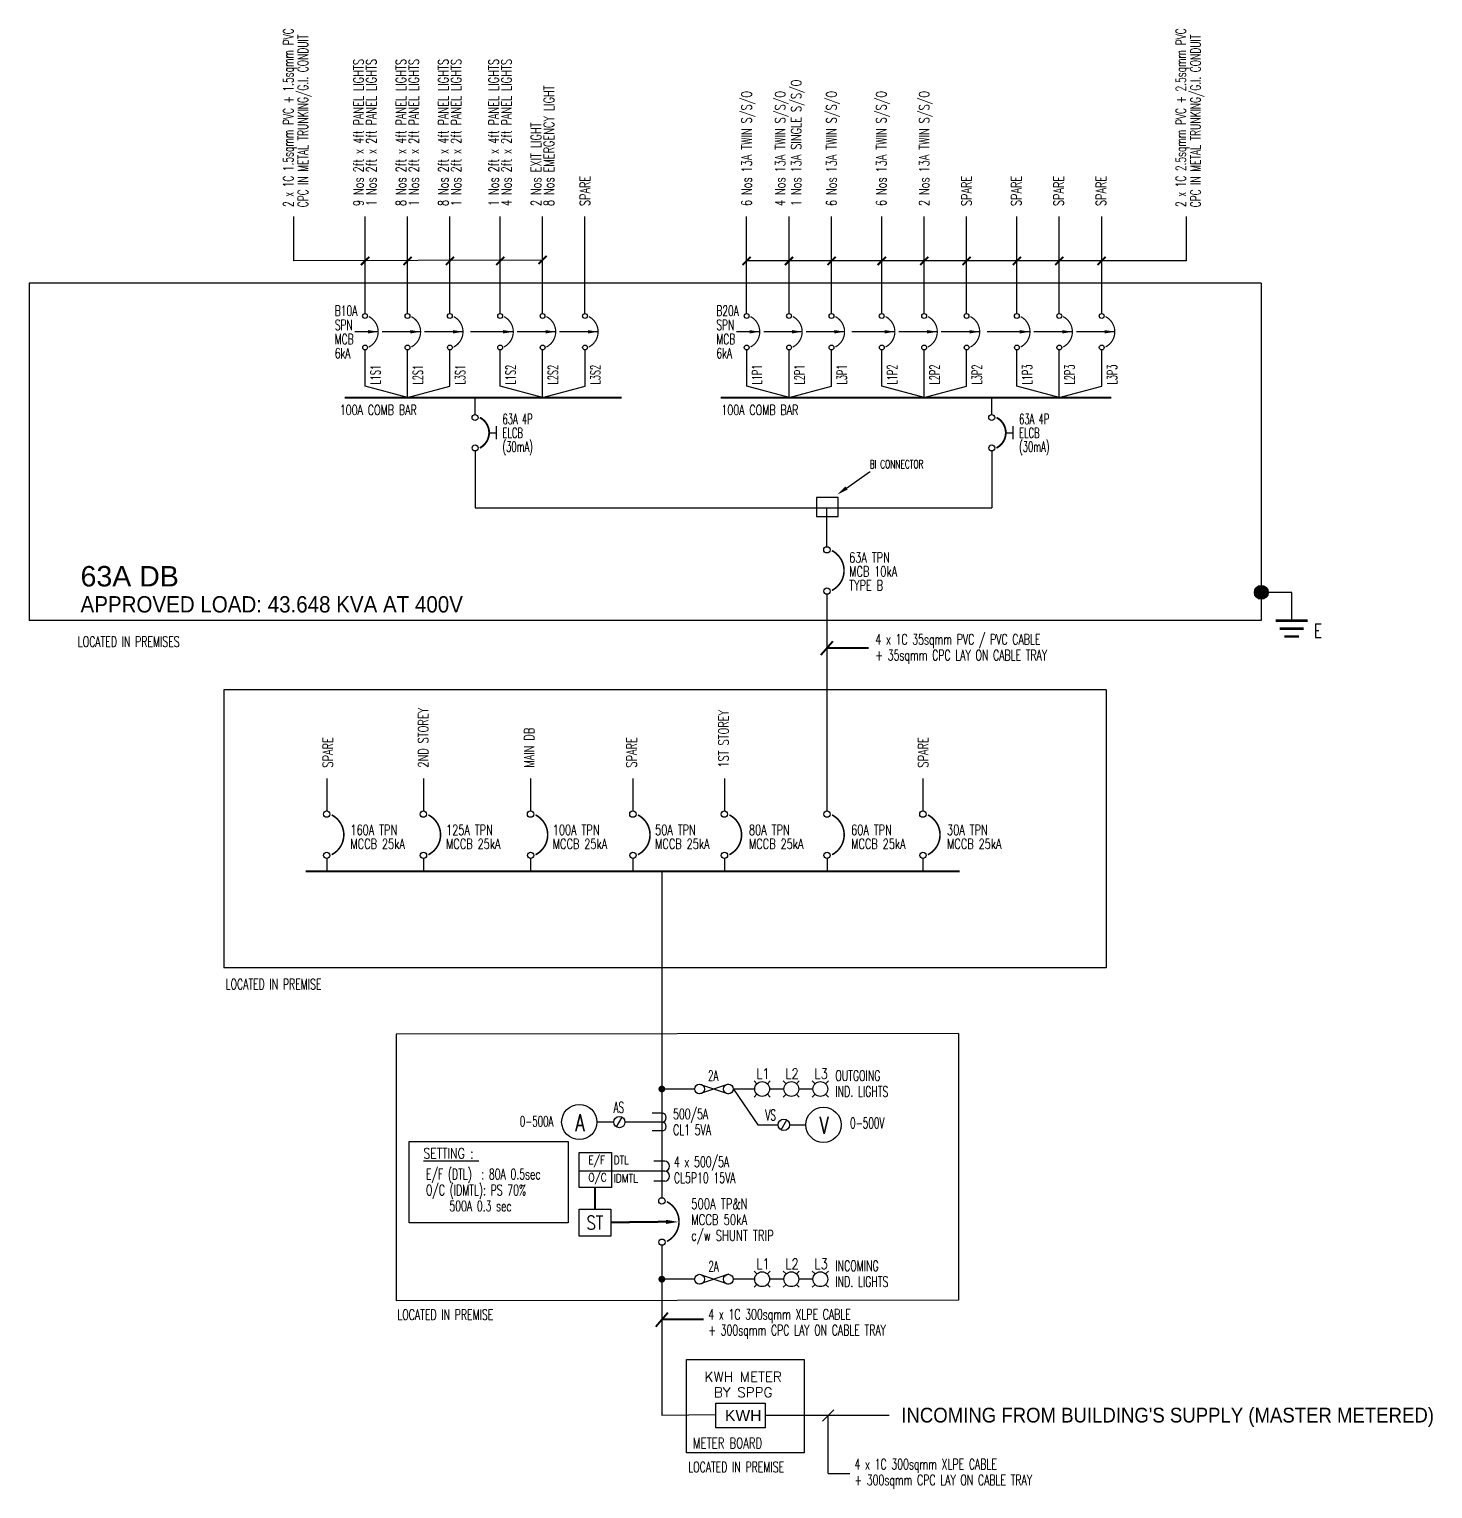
# Model space of a CAD drawing. Header units: millimetres. Extents: x 16251 to 284555, y 9213 to 36092.
# Drawn here: x 87205 to 111265, y 9213 to 34231 of the extents above; entities that cross this region are included whole.
import ezdxf
from ezdxf import colors
from ezdxf.entities.mleader import LeaderData, LeaderLine
from ezdxf.lldxf.tags import DXFTag
from ezdxf.math import Vec2, Vec3

# ---------------------------------------------------------------- set-up
doc = ezdxf.new("R2010")
doc.units = ezdxf.units.MM
doc.linetypes.add('DASHED', pattern=[0.75, 0.5, -0.25])
doc.linetypes.add('HIDDEN', pattern=[0.375, 0.25, -0.125])
for name, color, linetype in [('E-_-------_R-', 2, 'Continuous'), ('E-SLD-FRAME', 6, 'Continuous'), ('E-SLD-LEGENDF', 2, 'Continuous'), ('E-SLD-T1', 2, 'Continuous'), ('SLD', 2, 'Continuous'), ('SLD-LINE', 7, 'Continuous'), ('SLD-TXT', 7, 'Continuous'), ('TXT', 7, 'Continuous')]:
    doc.layers.add(name, color=color, linetype=linetype)
doc.styles.add('ARIAL', font='arial.ttf')
doc.styles.add('ROMANS', font='romans.shx', dxfattribs={"width": 0.8})
doc.styles.add('simplex', font='simplex.shx', dxfattribs={"width": 0.7})
doc.styles.add('SLD-TXT', font='romans.shx')
doc.styles.get("Standard").update_dxf_attribs({"font": 'arial.ttf'})
tags = doc.linetypes.add('CENTER', pattern=[2, 1.25, -0.25, 0.25, -0.25]).pattern_tags.tags
tags[10:11] = [DXFTag(74, 4), DXFTag(75, 0), DXFTag(340, '0'), DXFTag(46, 1.0), DXFTag(50, 0.0), DXFTag(44, 0.0), DXFTag(45, 0.0)]
tags[8:9] = [DXFTag(74, 4), DXFTag(75, 0), DXFTag(340, '0'), DXFTag(46, 1.0), DXFTag(50, 0.0), DXFTag(44, 0.0), DXFTag(45, 0.0)]
tags[6:7] = [DXFTag(74, 4), DXFTag(75, 0), DXFTag(340, '0'), DXFTag(46, 1.0), DXFTag(50, 0.0), DXFTag(44, 0.0), DXFTag(45, 0.0)]
tags[4:5] = [DXFTag(74, 4), DXFTag(75, 0), DXFTag(340, '0'), DXFTag(46, 1.0), DXFTag(50, 0.0), DXFTag(44, 0.0), DXFTag(45, 0.0)]
doc.dimstyles.new('A', dxfattribs={"dimtxt": 0.18, "dimasz": 150, "dimexe": 0.18, "dimexo": 0.0625, "dimgap": 0.09, "dimtad": 0, "dimtih": 1, "dimtoh": 1, "dimdec": 4, "dimzin": 0, "dimdsep": 46, "dimtxsty": 'Standard', "dimcen": 0.09, "dimadec": 0, "dimazin": 0, "dimtfac": 1, "dimtdec": 4, "dimtofl": 0, "dimtmove": 0, "dimatfit": 3, "dimfxl": 1, "dimtolj": 1, "dimtzin": 0, "dimarcsym": 0})

# ---------------------------------------------------------------- blocks, each defined once
blk = doc.blocks.new('MCCB')
at = {"color": 7}
for centre in [(-1, 558), (0, 40)]:
    blk.add_circle(centre, 39.6, dxfattribs=at)
at = {"layer": 'E-SLD-LEGENDF', "color": 7, "const_width": 20}
blk.add_lwpolyline([(62, 49, 0.61125), (62, 548)], format="xyb", dxfattribs=at)
blk = doc.blocks.new('RCCB')
at = {"color": 7}
for centre in [(-1, 548), (0, 49)]:
    blk.add_circle(centre, 49.5, dxfattribs=at)
at = {"layer": 'E-SLD-LEGENDF', "color": 7, "linetype": 'ByBlock'}
blk.add_line((230, 299), (350, 299), dxfattribs=at)
at = {"layer": 'E-SLD-LEGENDF', "color": 7}
blk.add_line((350, 190), (350, 408), dxfattribs=at)
at = {"layer": 'E-SLD-LEGENDF', "color": 7, "const_width": 30}
blk.add_lwpolyline([(77, 49, 0.611384), (77, 548)], format="xyb", dxfattribs=at)

msp = doc.modelspace()

# ---------------------------------------------------------------- hatches: boundary and pattern name
at = {"layer": 'E-SLD-LEGENDF'}
h = msp.add_hatch(color=256, dxfattribs=at)
h.dxf.hatch_style = 1
edge = h.paths.add_edge_path()
edge.add_arc((108325, 24578), 119, 0, 360)

# ---------------------------------------------------------------- linework, layer by layer
for p, q in [((94850, 26028), (103707, 26028)), ((97184, 14659), (96630, 14660)), ((98976, 10480), (98050, 10470))]:
    msp.add_line(p, q)
at = {"linetype": 'DASHED'}
msp.add_line((100878, 25361), (100876, 26028), dxfattribs=at)
for points in [[(100700, 25876), (101071, 25876), (101071, 26204), (100700, 26204)], [(93718, 15166), (96442, 15166), (96442, 13770), (93718, 13770)]]:
    msp.add_lwpolyline(points, close=True)
at = {"color": 3}
msp.add_lwpolyline([(98976, 10679), (99818, 10679), (99818, 10258), (98976, 10258)], close=True, dxfattribs=at)
at = {"color": 7}
for points in [[(100997, 10565), (100804, 10371)], [(100900, 9473), (100900, 10468)]]:
    msp.add_lwpolyline(points, dxfattribs=at)
msp.add_lwpolyline([(101949, 10468), (99818, 10468)])
at = {"layer": 'E-_-------_R-', "color": 0, "lineweight": 40}
for p, q in [((100777, 23505), (100980, 23742)), ((101591, 23624), (100878, 23624)), ((97947, 11997), (98151, 12234)), ((98761, 12115), (98049, 12115))]:
    msp.add_line(p, q, dxfattribs=at)
at = {"layer": 'E-_-------_R-', "color": 0, "linetype": 'HIDDEN', "lineweight": 40, "ltscale": 10}
for points in [[(96904, 14009), (96904, 14381)], [(98119, 13788), (97173, 13777)]]:
    msp.add_lwpolyline(points, dxfattribs=at)
at = {"layer": 'E-SLD-FRAME', "color": 7, "linetype": 'CENTER', "ltscale": 1.5}
for p, q in [((108324, 29880), (87205, 29880)), ((87205, 29880), (87205, 24095)), ((108324, 29880), (108325, 24095)), ((108325, 24095), (87205, 24095)), ((105665, 22910), (90540, 22910)), ((90540, 22910), (90540, 18143)), ((105665, 22910), (105665, 18143)), ((105665, 18143), (90540, 18143)), ((103137, 17018), (93495, 17006)), ((103137, 17018), (103137, 12447)), ((93495, 17006), (93495, 12434)), ((103137, 12447), (93495, 12434))]:
    msp.add_line(p, q, dxfattribs=at)
msp.add_lwpolyline([(98474, 11432), (100491, 11432), (100491, 9830), (98474, 9830)], close=True, dxfattribs=at)
at = {"layer": 'E-SLD-LEGENDF'}
for p, q in [((108846, 24578), (108325, 24578)), ((108846, 24095), (108846, 24578))]:
    msp.add_line(p, q, dxfattribs=at)
for points, const_width in [([(108571, 24095), (109120, 24095)], 45.7), ([(108640, 23958), (109051, 23958)], 45.7), ([(108722, 23821), (108969, 23821)], 41.1)]:
    msp.add_lwpolyline(points, dxfattribs=dict(at, const_width=const_width))
msp.add_circle((108325, 24578), 119, dxfattribs=at)
at = {"layer": 'SLD', "color": 7}
for p, q in [((91737, 31018), (91737, 30259)), ((107036, 31018), (107036, 30259)), ((96005, 30275), (91737, 30259)), ((107036, 30259), (99503, 30259))]:
    msp.add_line(p, q, dxfattribs=at)
at = {"layer": 'SLD', "const_width": 33}
for points in [[(92615, 27916), (97362, 27916)], [(99058, 27916), (105753, 27916)], [(91942, 19798), (103155, 19798)]]:
    msp.add_lwpolyline(points, dxfattribs=at)
at = {"layer": 'SLD-LINE', "linetype": 'ByBlock'}
for p, q in [((92962, 29357), (92962, 31018)), ((93689, 29357), (93689, 31018)), ((94416, 29357), (94416, 31018)), ((95278, 29357), (95278, 31018)), ((96005, 29357), (96005, 31018)), ((99503, 29357), (99503, 31018)), ((100230, 29357), (100230, 31018)), ((100957, 29357), (100957, 31018)), ((101819, 29357), (101819, 31018)), ((102546, 29357), (102546, 31018)), ((103273, 29357), (103273, 31018)), ((104135, 29357), (104135, 31018)), ((104862, 29357), (104862, 31018)), ((105589, 29357), (105589, 31018)), ((94848, 27627), (94848, 27916)), ((103705, 27627), (103705, 27916))]:
    msp.add_line(p, q, dxfattribs=at)
at = {"layer": 'SLD-LINE', "linetype": 'DASHED'}
msp.add_line((96732, 29357), (96732, 31018), dxfattribs=at)
at = {"layer": 'SLD-LINE'}
for p, q in [((92963, 28110), (92963, 28733)), ((93690, 27916), (93690, 28733)), ((94417, 28110), (94417, 28733)), ((95279, 28110), (95279, 28733)), ((96006, 27916), (96006, 28733)), ((96733, 28110), (96733, 28733)), ((99504, 28110), (99504, 28733)), ((100231, 27916), (100231, 28733)), ((100958, 28110), (100958, 28733)), ((101820, 28110), (101820, 28733)), ((102547, 27916), (102547, 28733)), ((103274, 28110), (103274, 28733)), ((104136, 28110), (104136, 28733)), ((104863, 27916), (104863, 28733)), ((105590, 28110), (105590, 28733)), ((93690, 27916), (92963, 28110)), ((93690, 27916), (94417, 28110)), ((96006, 27916), (95279, 28110)), ((96006, 27916), (96733, 28110)), ((100231, 27916), (99504, 28110)), ((100231, 27916), (100958, 28110)), ((102547, 27916), (101820, 28110)), ((102547, 27916), (103274, 28110)), ((104863, 27916), (104136, 28110)), ((104863, 27916), (105590, 28110))]:
    msp.add_line(p, q, dxfattribs=at)
at = {"layer": 'SLD-TXT', "color": 7}
msp.add_line((100900, 9473), (101272, 9473), dxfattribs=at)
at = {"layer": 'SLD-TXT', "const_width": 33.1}
for points in [[(92892, 30189), (93033, 30329)], [(93619, 30189), (93759, 30329)], [(94346, 30189), (94486, 30329)], [(95208, 30189), (95349, 30329)], [(95935, 30205), (96075, 30345)], [(99433, 30189), (99574, 30329)], [(100160, 30189), (100300, 30329)], [(100887, 30189), (101027, 30329)], [(101749, 30189), (101890, 30329)], [(102476, 30189), (102616, 30329)], [(103203, 30189), (103343, 30329)], [(104065, 30189), (104206, 30329)], [(104792, 30189), (104932, 30329)], [(105519, 30189), (105659, 30329)]]:
    msp.add_lwpolyline(points, dxfattribs=at)
at = {"layer": 'TXT', "color": 7}
for p, q in [((94849, 27003), (94850, 26028)), ((103706, 27003), (103707, 26028)), ((100880, 24545), (100880, 20831)), ((92305, 21389), (92305, 20831)), ((93963, 21389), (93963, 20831)), ((95800, 21389), (95800, 20831)), ((97554, 21389), (97554, 20831)), ((99123, 21389), (99123, 20831)), ((102524, 21389), (102524, 20831)), ((92305, 20015), (92305, 19798)), ((93963, 20015), (93963, 19798)), ((95800, 20015), (95800, 19798)), ((97554, 20015), (97554, 19798)), ((99123, 20015), (99123, 19798)), ((100882, 20015), (100882, 19798)), ((102525, 20015), (102525, 19798)), ((98050, 19798), (98051, 14202)), ((98051, 13386), (98050, 10470))]:
    msp.add_line(p, q, dxfattribs=at)
at = {"layer": 'TXT'}
for p, q in [((98612, 16066), (98050, 16066)), ((99190, 16150), (98696, 15981)), ((98696, 16150), (99190, 15981)), ((99643, 16066), (99275, 16066)), ((99278, 16066), (99695, 15452)), ((100141, 16066), (99896, 16066)), ((100640, 16066), (100394, 16066)), ((97272, 15416), (97369, 15583)), ((100093, 15368), (100190, 15536)), ((97224, 15500), (96936, 15500)), ((98050, 15500), (97418, 15500)), ((99695, 15452), (100044, 15452)), ((100238, 15452), (100518, 15452)), ((98098, 14658), (97184, 14658)), ((98612, 12806), (98050, 12806)), ((99190, 12890), (98696, 12722)), ((98696, 12890), (99190, 12722)), ((99643, 12806), (99275, 12806)), ((100141, 12806), (99896, 12806)), ((100640, 12806), (100394, 12806))]:
    msp.add_line(p, q, dxfattribs=at)
at = {"layer": 'TXT', "color": 3}
for p, q in [((99632, 16204), (99680, 16155)), ((99859, 16155), (99907, 16204)), ((100130, 16204), (100178, 16155)), ((100357, 16155), (100405, 16204)), ((100629, 16204), (100677, 16155)), ((100856, 16155), (100904, 16204)), ((99632, 15928), (99680, 15976)), ((99859, 15976), (99907, 15928)), ((100130, 15928), (100178, 15976)), ((100357, 15976), (100405, 15928)), ((100629, 15928), (100677, 15976)), ((100856, 15976), (100904, 15928)), ((99632, 12944), (99680, 12896)), ((99859, 12896), (99907, 12944)), ((100130, 12944), (100178, 12896)), ((100357, 12896), (100405, 12944)), ((100629, 12944), (100677, 12896)), ((100856, 12896), (100904, 12944)), ((99632, 12668), (99680, 12717)), ((99859, 12717), (99907, 12668)), ((100130, 12668), (100178, 12717)), ((100357, 12717), (100405, 12668)), ((100629, 12668), (100677, 12717)), ((100856, 12717), (100904, 12668))]:
    msp.add_line(p, q, dxfattribs=at)
at = {"layer": 'TXT', "color": 5}
for p, q in [((98050, 15652), (97881, 15652)), ((98050, 15347), (97881, 15347)), ((98098, 14828), (97911, 14828)), ((98098, 14489), (97911, 14489))]:
    msp.add_line(p, q, dxfattribs=at)
at = {"layer": 'TXT', "const_width": 58.3}
for points in [[(98020, 16066, 1), (98079, 16066, 1)], [(98020, 12806, 1), (98079, 12806, 1)]]:
    msp.add_lwpolyline(points, format="xyb", close=True, dxfattribs=at)
at = {"layer": 'TXT', "color": 5}
for points in [[(97184, 14980), (97184, 14380), (96630, 14380), (96630, 14980)], [(96635, 14009), (97173, 14009), (97173, 13546), (96635, 13546)]]:
    msp.add_lwpolyline(points, close=True, dxfattribs=at)
at = {"layer": 'TXT', "color": 3}
for centre, radius in [((98696, 16066), 84.4), ((99190, 16066), 84.4), ((99769, 16066), 127), ((100268, 16066), 127), ((100766, 16066), 127), ((98696, 12806), 84.4), ((99190, 12806), 84.4), ((99769, 12806), 127), ((100268, 12806), 127), ((100766, 12806), 127)]:
    msp.add_circle(centre, radius, dxfattribs=at)
at = {"layer": 'TXT', "color": 5}
for centre, radius in [((96634, 15500), 302), ((97321, 15500), 96.9), ((100141, 15452), 96.9), ((100820, 15452), 302)]:
    msp.add_circle(centre, radius, dxfattribs=at)
for centre, radius in [((98050, 15576), 76.4), ((98050, 15423), 76.4), ((98098, 14743), 84.9), ((98098, 14573), 84.9)]:
    msp.add_arc(centre, radius, 270, 90, dxfattribs=at)
at = {"layer": 'TXT', "linetype": 'DASHED'}
msp.add_solid([(98119, 13824), (98334, 13788), (98119, 13753)], dxfattribs=at)

# ---------------------------------------------------------------- block references
at = {"layer": 'E-SLD-LEGENDF', "linetype": 'ByBlock', "xscale": 1.043890447483075, "yscale": 1.043890447483075, "zscale": 1.043890447483075}
for p in [(94849, 27003), (103706, 27003)]:
    msp.add_blockref('RCCB', p, dxfattribs=at)
at = {"layer": 'SLD', "lineweight": -3}
for p, xscale, yscale, zscale in [((92963, 28733), 1.043890447483075, 1.043890447483075, 1.043890447483075), ((93690, 28733), 1.043890447483075, 1.043890447483075, 1.043890447483075), ((94417, 28733), 1.043890447483075, 1.043890447483075, 1.043890447483075), ((95279, 28733), 1.043890447483075, 1.043890447483075, 1.043890447483075), ((96006, 28733), 1.043890447483075, 1.043890447483075, 1.043890447483075), ((96733, 28733), 1.043890447483075, 1.043890447483075, 1.043890447483075), ((99504, 28733), 1.043890447483075, 1.043890447483075, 1.043890447483075), ((100231, 28733), 1.043890447483075, 1.043890447483075, 1.043890447483075), ((100958, 28733), 1.043890447483075, 1.043890447483075, 1.043890447483075), ((101820, 28733), 1.043890447483075, 1.043890447483075, 1.043890447483075), ((102547, 28733), 1.043890447483075, 1.043890447483075, 1.043890447483075), ((103274, 28733), 1.043890447483075, 1.043890447483075, 1.043890447483075), ((104136, 28733), 1.043890447483075, 1.043890447483075, 1.043890447483075), ((104863, 28733), 1.043890447483075, 1.043890447483075, 1.043890447483075), ((105590, 28733), 1.043890447483075, 1.043890447483075, 1.043890447483075), ((100880, 24545), 1.365952055823138, 1.365952055823138, 1.365952055823138), ((92305, 20015), 1.365952055823138, 1.365952055823138, 1.365952055823138), ((93963, 20015), 1.365952055823138, 1.365952055823138, 1.365952055823138), ((95800, 20015), 1.365952055823138, 1.365952055823138, 1.365952055823138), ((97554, 20015), 1.365952055823138, 1.365952055823138, 1.365952055823138), ((99123, 20015), 1.365952055823138, 1.365952055823138, 1.365952055823138), ((100882, 20015), 1.365952055823138, 1.365952055823138, 1.365952055823138), ((102525, 20015), 1.365952055823138, 1.365952055823138, 1.365952055823138), ((98051, 13386), 1.365952055823138, 1.365952055823138, 1.365952055823138)]:
    msp.add_blockref('MCCB', p, dxfattribs=dict(at, xscale=xscale, yscale=yscale, zscale=zscale))

# ---------------------------------------------------------------- texts
at = {"color": 0, "linetype": 'ByBlock', "char_height": 170.59, "width": 7653.88, "attachment_point": 1, "line_spacing_factor": 0.890323, "style": 'ROMANS'}
for insert in [(92528, 27790), (99069, 27790)]:
    msp.add_mtext('{\\W0.7;100A COMB BAR}', dxfattribs=dict(at, insert=insert))
at = {"color": 0, "linetype": 'ByBlock', "lineweight": 40, "char_height": 175, "attachment_point": 1, "line_spacing_factor": 0.818814, "style": 'ROMANS'}
for s, insert, width in [('{\\W0.7;63A TPN \\PMCB 10kA \\PTYPE B}', (101260, 25264), 1118.38), ('{\\W0.7;160A TPN \\PMCCB 25kA }', (92711, 20594), 1276.49), ('{\\W0.7;125A TPN \\PMCCB 25kA }', (94350, 20594), 1276.49), ('{\\W0.7;100A TPN \\PMCCB 25kA }', (96179, 20594), 1276.49), ('{\\W0.7;50A TPN \\PMCCB 25kA }', (97934, 20594), 1276.49), ('{\\W0.7;80A TPN \\PMCCB 25kA }', (99543, 20594), 1276.49), ('{\\W0.7;60A TPN \\PMCCB 25kA }', (101294, 20594), 1276.49), ('{\\W0.7;30A TPN \\PMCCB 25kA }', (102938, 20594), 1276.49)]:
    msp.add_mtext(s, dxfattribs=dict(at, insert=insert, width=width))
at = {"color": 0, "insert": (99132, 10567), "char_height": 191.9, "width": 690.73, "attachment_point": 1, "style": 'ARIAL'}
msp.add_mtext('{\\W1;KWH}', dxfattribs=at)
at = {"layer": 'E-SLD-T1', "color": 7, "style": 'ROMANS', "width": 0.7}
msp.add_text('METER BOARD', height=181.55, dxfattribs=at).set_placement((98583, 9906))
at = {"layer": 'SLD-TXT', "style": 'SLD-TXT'}
for s, height, width, p in [('2 x 1C 1.5sqmm PVC + 1.5sqmm PVC', 175, 0.65, (91734, 31184)), ('CPC IN METAL TRUNKING/G.I. CONDUIT ', 175, 0.65, (91985, 31178)), ('2 x 1C 2.5sqmm PVC + 2.5sqmm PVC', 175, 0.65, (107034, 31184)), ('CPC IN METAL TRUNKING/G.I. CONDUIT ', 175, 0.65, (107285, 31178)), ('9 Nos 2ft x 4ft PANEL LIGHTS  ', 175, 0.7, (92938, 31199)), ('1 Nos 2ft x 2ft PANEL LIGHTS  ', 175, 0.7, (93158, 31199)), ('8 Nos 2ft x 4ft PANEL LIGHTS  ', 175, 0.7, (93665, 31199)), ('1 Nos 2ft x 2ft PANEL LIGHTS  ', 175, 0.7, (93885, 31199)), ('8 Nos 2ft x 4ft PANEL LIGHTS  ', 175, 0.7, (94392, 31199)), ('1 Nos 2ft x 2ft PANEL LIGHTS  ', 175, 0.7, (94612, 31199)), ('1 Nos 2ft x 4ft PANEL LIGHTS  ', 175, 0.7, (95254, 31199)), ('4 Nos 2ft x 2ft PANEL LIGHTS  ', 175, 0.7, (95474, 31199)), ('1 Nos 13A SINGLE S/S/O ', 175, 0.7, (100439, 31199)), ('8 Nos EMERGENCY LIGHT', 175, 0.7, (96201, 31199)), ('6 Nos 13A TWIN S/S/O ', 175, 0.7, (99590, 31199)), ('4 Nos 13A TWIN S/S/O ', 175, 0.7, (100165, 31199)), ('6 Nos 13A TWIN S/S/O ', 175, 0.7, (101044, 31199)), ('6 Nos 13A TWIN S/S/O ', 175, 0.7, (101898, 31199)), ('2 Nos 13A TWIN S/S/O ', 175, 0.7, (102633, 31199)), ('2 Nos EXIT LIGHT', 175, 0.7, (95981, 31199)), ('SPARE', 175, 0.7, (96819, 31199)), ('SPARE', 175, 0.7, (103360, 31199)), ('SPARE', 175, 0.7, (104212, 31199)), ('SPARE', 175, 0.7, (104939, 31199)), ('SPARE', 175, 0.7, (105665, 31199)), ('L1S1', 170.6, 0.6, (93225, 28140)), ('L2S1', 170.6, 0.6, (93952, 28140)), ('L3S1', 170.6, 0.6, (94679, 28140)), ('L1S2', 170.6, 0.6, (95541, 28140)), ('L2S2', 170.6, 0.6, (96268, 28140)), ('L3S2', 170.6, 0.6, (96995, 28140)), ('L1P1', 170.6, 0.6, (99766, 28140)), ('L2P1', 170.6, 0.6, (100493, 28140)), ('L3P1', 170.6, 0.6, (101220, 28140)), ('L1P2', 170.6, 0.6, (102082, 28140)), ('L2P2', 170.6, 0.6, (102809, 28140)), ('L3P2', 170.6, 0.6, (103536, 28140)), ('L1P3', 170.6, 0.6, (104398, 28140)), ('L2P3', 170.6, 0.6, (105125, 28140)), ('L3P3', 170.6, 0.6, (105852, 28140)), ('2ND STOREY', 175, 0.7, (94046, 21575)), ('1ST STOREY', 175, 0.7, (99195, 21575)), ('SPARE', 175, 0.7, (92411, 21575)), ('MAIN DB', 175, 0.7, (95863, 21575)), ('SPARE', 175, 0.7, (97618, 21575)), ('SPARE', 175, 0.7, (102616, 21575))]:
    msp.add_text(s, height=height, rotation=90, dxfattribs=dict(at, width=width)).set_placement(p)
for s, height, width, p in [('2A', 180, 0.6, (98841, 16205)), ('AS', 185.1, 0.6, (97221, 15660)), ('VS', 185.1, 0.6, (99824, 15527)), ('%%USETTING : ', 180, 0.75, (93965, 14873)), ('2A', 180, 0.6, (98849, 12938))]:
    msp.add_text(s, height=height, dxfattribs=dict(at, width=width)).set_placement(p)
at = {"layer": 'SLD-TXT', "attachment_point": 1, "style": 'SLD-TXT'}
for s, insert, char_height, width, line_spacing_factor in [('{\\W0.65;B10A \\PSPN\\PMCB\\P6kA}', (92444, 29493), 175, 669.59, 0.833333), ('{\\W0.65;B20A \\PSPN\\PMCB\\P6kA}', (98985, 29493), 175, 669.59, 0.833333), ('{\\W0.6;63A 4P\\PELCB \\P(30mA)}', (95318, 27636), 175, 2442.69, 0.810811), ('{\\W0.6;63A 4P\\PELCB \\P(30mA)}', (104174, 27636), 175, 2442.69, 0.810811), ('{\\W0.65;BI CONNECTOR}', (101614, 26847), 143.08, 3100.92, 0.908108), ('{\\W0.75;E}', (109223, 24037), 234, 2960.08, 0.908108), ('{\\W0.65;LOCATED IN PREMISES}', (88038, 23823), 180, 3901.15, 0.908108), ('{\\W0.65;4 x 1C 35sqmm PVC / PVC CABLE \\P+ 35sqmm CPC LAY ON CABLE TRAY\\W0.75; }', (101711, 23864), 180, 3901.15, 0.908108), ('{\\W0.65;LOCATED IN PREMISE}', (90571, 17953), 180, 3901.15, 0.908108), ('\\A1;{\\W0.65;OUTGOING \\PIND. LIGHTS}', (101024, 16385), 180, 2416.57, 0.908108), ('\\A1;{\\W0.65;500/5A\\PCL1 5VA}', (98242, 15728), 180, 2416.57, 0.908108), ('\\A1;{\\W0.6;0-500A}', (95616, 15601), 180, 2416.57, 0.908108), ('\\A1;{\\W0.6;0-500V}', (101275, 15575), 185.09, 2416.57, 0.908108), ('\\A1;{\\W0.65;4 x 500/5A\\PCL5P10 15VA}', (98256, 14907), 180, 2416.57, 0.908108), ('\\A1;{\\W0.65;E/F (DTL)  : 80A 0.5sec\\PO/C (IDMTL): PS 70%\\P     500A 0.3 sec}', (94006, 14696), 180, 2416.57, 0.908108), ('\\pxt8;{\\W0.7;500A TP&N \\P\\ptz;MCCB 50kA \\Pc/w SHUNT TRIP}', (98552, 14189), 180, 2416.57, 0.908108), ('\\A1;{\\W0.65;INCOMING\\PIND. LIGHTS}', (101024, 13125), 180, 2416.57, 0.908108), ('{\\W0.65;LOCATED IN PREMISE}', (93516, 12289), 180, 3901.15, 0.908108), ('{\\W0.65;4 x 1C 300sqmm XLPE CABLE \\P+ 300sqmm CPC LAY ON CABLE TRAY\\W0.75; }', (98847, 12295), 180, 3901.15, 0.908108), ('\\pxqc;KWH METER\\PBY SPPG', (98010, 11217), 169.71, 2869.67, 0.934884), ('{\\W0.65;LOCATED IN PREMISE}', (98501, 9677), 180, 3901.15, 0.908108), ('{\\W0.65;4 x 1C 300sqmm XLPE CABLE \\P+ 300sqmm CPC LAY ON CABLE TRAY\\W0.75; }', (101352, 9726), 180, 3901.15, 0.908108)]:
    msp.add_mtext(s, dxfattribs=dict(at, insert=insert, char_height=char_height, width=width, line_spacing_factor=line_spacing_factor))
at = {"layer": 'TXT', "style": 'simplex', "width": 0.8}
for s, p in [('L1', (99669, 16239)), ('L2', (100168, 16239)), ('L3', (100666, 16239)), ('L1', (99669, 12979)), ('L2', (100168, 12979)), ('L3', (100666, 12979))]:
    msp.add_text(s, height=180, dxfattribs=at).set_placement(p)
at = {"layer": 'TXT', "color": 3, "attachment_point": 1, "line_spacing_factor": 0.926797, "style": 'ARIAL'}
for s, insert, char_height, width in [('\\P63A DB', (88085, 25571), 350, 4520.12), ('{\\W0.9;\\PAPPROVED LOAD: 43.648 KVA AT 400V}', (88085, 24946), 280, 6727.75), ("\\pxqc;{\\W0.9;INCOMING FROM BUILDING'S SUPPLY (MASTER METERED)}", (101968, 10603), 253.13, 9503.29)]:
    msp.add_mtext(s, dxfattribs=dict(at, insert=insert, char_height=char_height, width=width))
at = {"layer": 'TXT', "line_spacing_factor": 0.818182, "style": 'simplex'}
for s, insert, char_height, width, attachment_point in [('\\A1;A ', (96726, 15635), 291.7, 4872.52, 3), ('\\A1;V', (100911, 15588), 291.7, 4872.52, 3), ('{\\W0.8;E/F }', (96789, 14918), 142.06, 2574.92, 1), ('{\\W0.8;DTL }', (97222, 14918), 142.06, 2574.92, 1), ('{\\W0.8;O/C }', (96789, 14622), 142.06, 2574.92, 1), ('{\\W0.8;IDMTL }', (97222, 14608), 142.06, 2574.92, 1), ('{\\W0.8;ST} ', (96758, 13891), 233.07, 4224.48, 1)]:
    msp.add_mtext(s, dxfattribs=dict(at, insert=insert, char_height=char_height, width=width, attachment_point=attachment_point))

# ---------------------------------------------------------------- leaders
ml = msp.add_multileader_mtext('Standard')
ml.set_content('', color=256)
ml.set_leader_properties()
ml.build(insert=Vec2(0, 0))
ml.multileader.update_dxf_attribs({"arrow_head_size": 200})
ctx = ml.context
ctx.base_point, ctx.arrow_head_size, ctx.plane_origin = Vec3(101618, 26644), 200, Vec3(101052, 26252)
notes = []
notes.append((ctx, [(0, (1, 1, 0), (101610, 26644), (1, 0), 8, [(0, [(101052, 26252)], 0, [])])]))
ctx.mtext.insert, ctx.mtext.flow_direction = Vec3(101620, 26646), 5
at = {"layer": 'SLD-TXT'}
for points in [[(93188, 29045), (92788, 29045)], [(93915, 29045), (93255, 29045)], [(94642, 29045), (93982, 29045)], [(95504, 29045), (94768, 29045)], [(96231, 29045), (95571, 29045)], [(96958, 29045), (96298, 29045)], [(99729, 29045), (99329, 29045)], [(100456, 29045), (99796, 29045)], [(101183, 29045), (100523, 29045)], [(102045, 29045), (101308, 29045)], [(102772, 29045), (102112, 29045)], [(103499, 29045), (102839, 29045)], [(104361, 29045), (103624, 29045)], [(105088, 29045), (104428, 29045)], [(105815, 29045), (105155, 29045)]]:
    msp.add_leader(points, dimstyle='A', override={"dimasz": 175, "dimgap": 0.09, "dimtad": 0}, dxfattribs=at)
for ctx, leaders in notes:
    for number, flags, end, landing, length, lines in leaders:
        leader = LeaderData()
        leader.index, (leader.has_last_leader_line, leader.has_dogleg_vector, leader.attachment_direction) = number, flags
        leader.last_leader_point, leader.dogleg_vector, leader.dogleg_length = Vec3(end), Vec3(landing), length
        for number, points, colour, breaks in lines:
            line = LeaderLine()
            line.index, line.vertices, line.color, line.breaks = number, Vec3.list(points), colors.encode_raw_color(colour), breaks
            leader.lines.append(line)
        ctx.leaders.append(leader)

doc.saveas('drawing.dxf')
